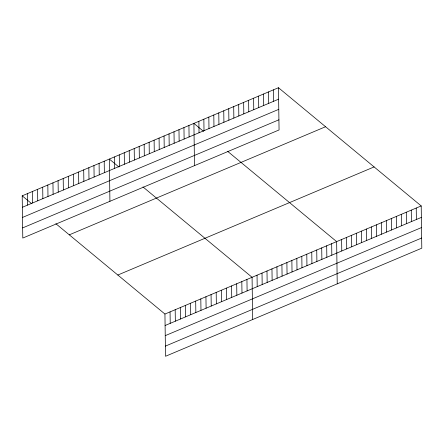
<?xml version="1.0" encoding="UTF-8"?>
<svg xmlns="http://www.w3.org/2000/svg" width="444" height="444" viewBox="0 0 444 444"><rect width="100%" height="100%" fill="white"/><g stroke="black" fill="none" stroke-linecap="round" stroke-linejoin="round"><path stroke-width="0.67" d="M278.471 87.723L279.065 129.953L22.788 238.062L22.2 195.826L278.471 87.723L421.212 205.938L421.8 248.174L165.529 356.277L164.935 314.047L55.844 223.693M22.361 207.287L278.632 99.184M22.5 217.443L278.777 109.335M22.65 227.905L278.921 119.802M69.303 234.837L325.574 126.734M117.832 275.03L374.109 166.927M164.935 314.047L421.212 205.938M165.096 325.508L421.373 217.399M165.24 335.658L421.511 227.556M165.384 346.126L421.656 238.017M203.519 131.357L193.906 123.393L194.494 165.629M227.55 151.26L336.641 241.614L337.229 283.849M118.948 167.033L109.335 159.069L109.923 201.304M142.979 186.935L252.07 277.289L252.658 319.525M22.2 195.826L31.33 203.391M416.233 208.036L416.394 219.497M411.261 210.134L411.422 221.595M406.288 212.232L406.449 223.693M401.309 214.335L401.47 225.796M396.337 216.433L396.498 227.894M391.364 218.531L391.519 229.992M386.385 220.629L386.546 232.09M381.413 222.727L381.574 234.188M376.44 224.825L376.595 236.286M371.462 226.923L371.622 238.384M366.489 229.021L366.65 240.482M361.516 231.119L361.671 242.579M356.538 233.222L356.699 244.683M351.565 235.32L351.726 246.781M346.592 237.418L346.747 248.879M341.614 239.516L341.775 250.977M331.668 243.712L331.823 255.172M326.69 245.81L326.851 257.27M321.717 247.907L321.878 259.368M316.739 250.005L316.899 261.472M311.766 252.109L311.927 263.57M306.793 254.207L306.954 265.667M301.815 256.305L301.976 267.765M296.842 258.402L297.003 269.863M291.869 260.5L292.03 271.961M286.891 262.598L287.052 274.059M281.918 264.696L282.079 276.157M276.945 266.794L277.106 278.255M273.498 89.821L273.659 101.282M271.967 268.892L272.128 280.358M268.526 91.919L268.687 103.38M266.994 270.995L267.155 282.456M263.547 94.017L263.708 105.478M262.021 273.093L262.176 284.554M258.575 96.115L258.735 107.576M257.043 275.191L257.204 286.652M253.602 98.213L253.763 109.674M248.623 100.311L248.784 111.771M246.942 279.454L247.103 290.914M243.651 102.409L243.812 113.869M241.819 281.613L241.98 293.073M238.678 104.507L238.833 115.967M236.691 283.777L236.852 295.238M233.699 106.61L233.86 118.071M231.568 285.936L231.729 297.397M228.727 108.708L228.888 120.169M226.44 288.101L226.601 299.561M223.754 110.806L223.909 122.267M221.317 290.259L221.478 301.72M218.775 112.904L218.936 124.364M213.803 115.002L213.964 126.462M216.189 292.424L216.35 303.885M208.83 117.099L208.985 128.56M211.067 294.588L211.227 306.049M203.852 119.197L204.012 130.658M205.938 296.747L206.099 308.208M198.879 121.295L199.04 132.756M200.816 298.912L200.977 310.373M195.687 301.071L195.848 312.532M188.928 125.497L189.089 136.957M190.565 303.235L190.726 314.696M183.955 127.595L184.116 139.055M185.437 305.394L185.598 316.855M178.976 129.692L179.137 141.153M180.314 307.559L180.475 319.02M174.004 131.79L174.165 143.251M175.186 309.723L175.347 321.184M169.031 133.888L169.192 145.349M170.063 311.882L170.224 323.343M164.052 135.986L164.213 147.447M159.08 138.084L159.241 149.545M154.107 140.182L154.268 151.643M149.129 142.28L149.289 153.741M144.156 144.383L144.317 155.844M139.183 146.481L139.344 157.942M134.205 148.579L134.365 160.04M129.232 150.677L129.393 162.138M124.259 152.775L124.42 164.236M119.281 154.873L119.442 166.334M114.308 156.971L114.469 168.431M104.207 161.233L104.368 172.694M99.084 163.398L99.24 174.858M93.956 165.557L94.117 177.017M88.833 167.721L88.989 179.182M83.705 169.88L83.866 181.341M78.582 172.044L78.738 183.505M73.454 174.203L73.615 185.664M68.332 176.368L68.487 187.829M63.203 178.532L63.364 189.993M58.081 180.691L58.236 192.152M52.953 182.856L53.114 194.317M47.83 185.015L47.985 196.476M42.702 187.179L42.863 198.64M37.579 189.338L37.734 200.799M32.451 191.503L32.612 202.964M27.328 193.662L27.484 205.128"/></g></svg>
